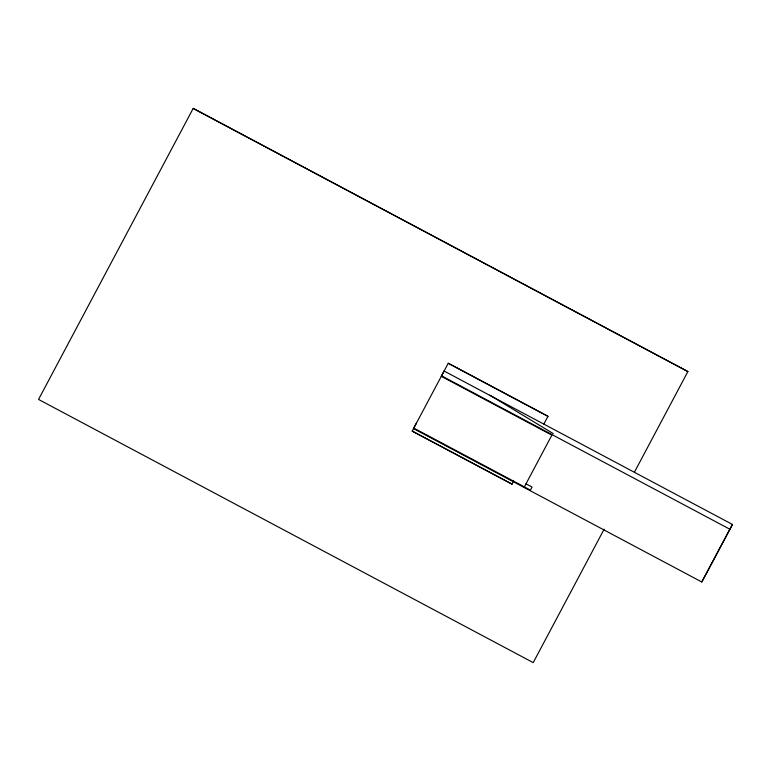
<?xml version="1.0" encoding="UTF-8"?>
<svg xmlns="http://www.w3.org/2000/svg" width="771" height="771" viewBox="0 0 771 771"><rect width="100%" height="100%" fill="white"/><g stroke="black" fill="none" stroke-linecap="round" stroke-linejoin="round"><path stroke-width="1.16" d="M604.117 529.214L533.224 662.626L38.55 399.436L193.213 108.374L687.886 371.564L634.408 472.209M412.196 431.105L511.954 484.092L412.196 431.105L448.25 363.266L547.969 416.321L543.863 424.031M511.915 484.159L513.611 480.969M524.367 486.906L551.872 435.143L441.243 376.287L444.144 370.976M416.388 423.231L413.449 428.58L701.793 581.989L732.45 524.453L444.115 371.044M732.45 524.453L701.793 581.989M448.25 363.266L547.969 416.321M687.886 371.564L193.174 108.441M553.27 433.62L489.816 395.166M441.494 375.805L729.838 529.214M526.005 483.831L532.057 487.06L530.429 490.134L413.738 428.05"/></g></svg>
